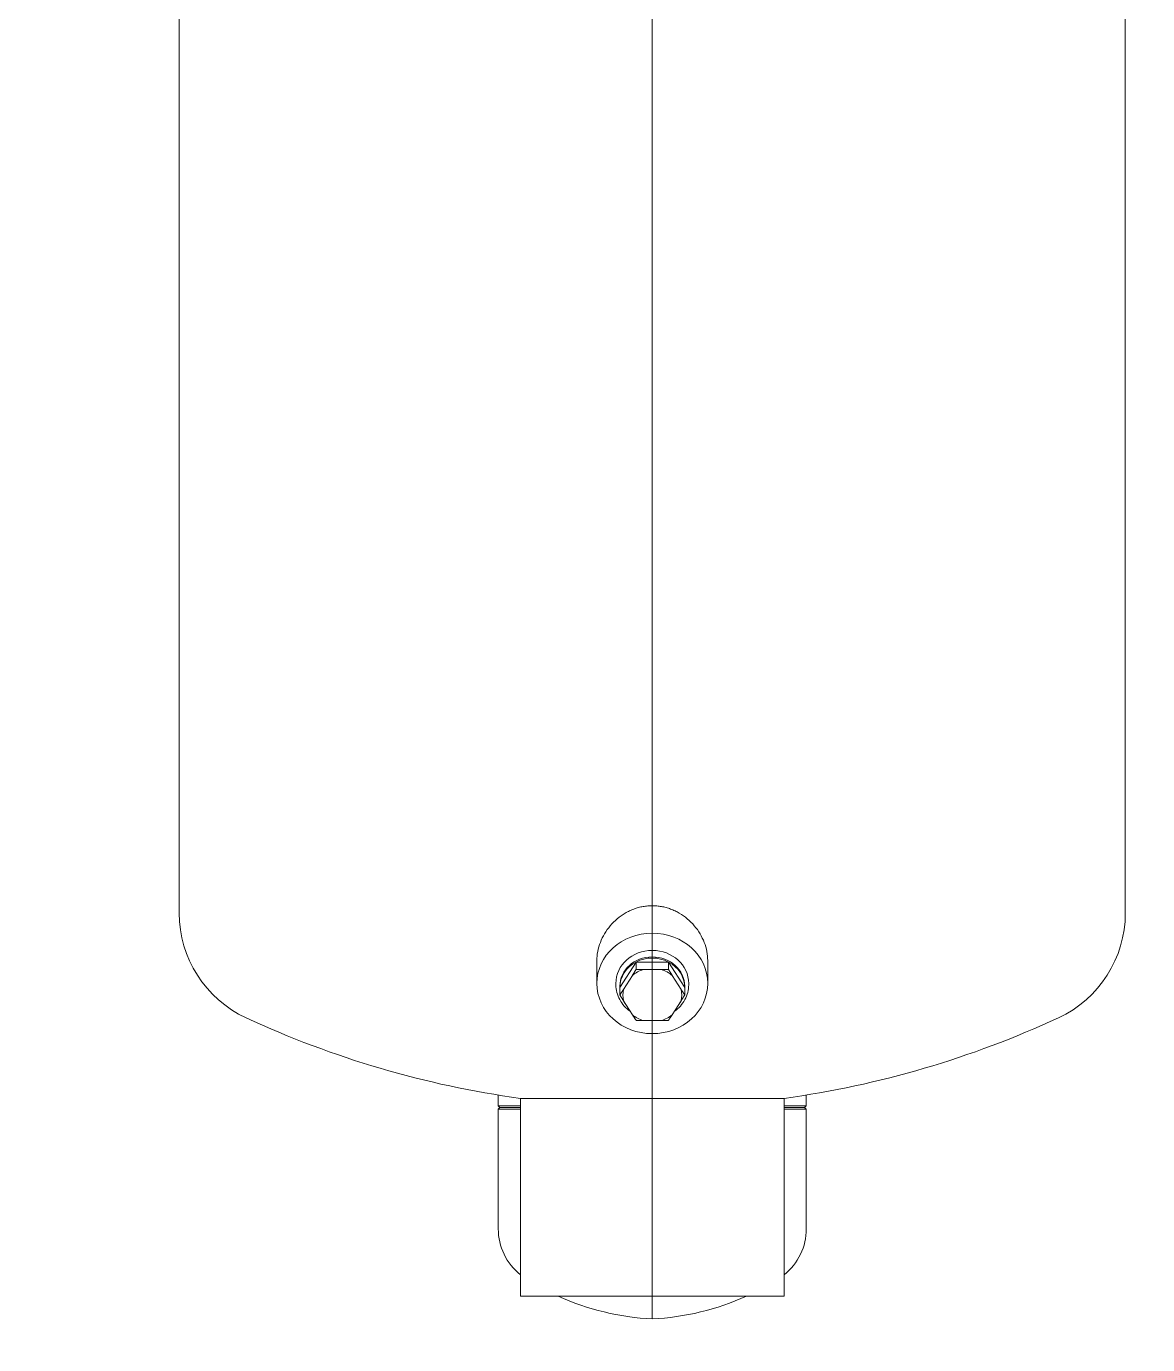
# Model space of a CAD drawing. Extents: x -965262 to 1142518, y -357520 to 71675.
# Drawn here: x -853221.9 to -852898.3, y -94507.7 to -94127.4 of the extents above; entities that cross this region are included whole.
import ezdxf

# ---------------------------------------------------------------- set-up
doc = ezdxf.new("R2010")
doc.units = 0
doc.header["$LTSCALE"] = 10
doc.layers.get('0').update_dxf_attribs({"linetype": 'CONTINUOUS', "lineweight": 30})
doc.layers.add('Оборудование', color=7, linetype='CONTINUOUS', lineweight=30)

msp = doc.modelspace()

# ---------------------------------------------------------------- hatches: boundary and pattern name
at = {"lineweight": 30, "true_color": 0x1b8828}
h = msp.add_hatch(color=106, dxfattribs=at)
h.dxf.hatch_style = 1
h.paths.add_polyline_path([(-851459.79, -90277.67), (-853359.79, -90277.67), (-853359.79, -94944.84), (-851459.79, -94944.84)])
h.paths.add_polyline_path([(-851559.79, -94844.84), (-853259.79, -94844.84), (-853259.79, -90344.85), (-851559.79, -90344.85)], flags=16)

# ---------------------------------------------------------------- linework, layer by layer
at = {"layer": 'Оборудование', "color": 7, "linetype": 'Continuous', "lineweight": 0}
msp.add_line((-853041.29, -91717.33, -2902.58), (-853041.29, -94500.13, -2902.58), dxfattribs=at)
at = {"layer": 'Оборудование', "color": 7, "lineweight": 0}
for p, q in [((-853177.79, -94070.72, -2902.58), (-853177.79, -94383.22, -2902.58)), ((-852904.79, -94070.72, -2902.58), (-852904.79, -94383.22, -2902.58)), ((-853050.28, -94383.99, -2902.58), (-853049.68, -94383.59, -2902.58)), ((-853049.68, -94383.59, -2902.58), (-853049.07, -94383.22, -2902.58)), ((-853049.07, -94383.22, -2902.58), (-853048.78, -94383.04, -2902.58)), ((-853048.78, -94383.04, -2902.58), (-853048.47, -94382.88, -2902.58)), ((-853048.47, -94382.88, -2902.58), (-853048.17, -94382.72, -2902.58)), ((-853048.17, -94382.72, -2902.58), (-853047.86, -94382.57, -2902.58)), ((-853047.86, -94382.57, -2902.58), (-853047.54, -94382.43, -2902.58)), ((-853047.54, -94382.43, -2902.58), (-853047.23, -94382.29, -2902.58)), ((-853047.23, -94382.29, -2902.58), (-853046.91, -94382.16, -2902.58)), ((-853046.91, -94382.16, -2902.58), (-853046.58, -94382.04, -2902.58)), ((-853046.58, -94382.04, -2902.58), (-853046.26, -94381.92, -2902.58)), ((-853046.26, -94381.92, -2902.58), (-853045.93, -94381.81, -2902.58)), ((-853045.93, -94381.81, -2902.58), (-853045.61, -94381.71, -2902.58)), ((-853045.61, -94381.71, -2902.58), (-853045.27, -94381.62, -2902.58)), ((-853045.27, -94381.62, -2902.58), (-853044.94, -94381.53, -2902.58)), ((-853044.94, -94381.53, -2902.58), (-853044.61, -94381.46, -2902.58)), ((-853044.61, -94381.46, -2902.58), (-853044.28, -94381.39, -2902.58)), ((-853044.28, -94381.39, -2902.58), (-853043.94, -94381.32, -2902.58)), ((-853043.94, -94381.32, -2902.58), (-853043.61, -94381.27, -2902.58)), ((-853043.61, -94381.27, -2902.58), (-853043.27, -94381.22, -2902.58)), ((-853043.27, -94381.22, -2902.58), (-853042.94, -94381.18, -2902.58)), ((-853042.94, -94381.18, -2902.58), (-853042.61, -94381.15, -2902.58)), ((-853042.61, -94381.15, -2902.58), (-853042.28, -94381.12, -2902.58)), ((-853042.28, -94381.12, -2902.58), (-853041.95, -94381.1, -2902.58)), ((-853041.95, -94381.1, -2902.58), (-853041.62, -94381.09, -2902.58)), ((-853041.62, -94381.09, -2902.58), (-853041.29, -94381.09, -2902.58)), ((-853041.29, -94381.09, -2902.58), (-853040.96, -94381.09, -2902.58)), ((-853040.96, -94381.09, -2902.58), (-853040.64, -94381.1, -2902.58)), ((-853040.64, -94381.1, -2902.58), (-853040.3, -94381.12, -2902.58)), ((-853040.3, -94381.12, -2902.58), (-853039.97, -94381.15, -2902.58)), ((-853039.97, -94381.15, -2902.58), (-853039.64, -94381.18, -2902.58)), ((-853039.64, -94381.18, -2902.58), (-853039.31, -94381.22, -2902.58)), ((-853039.31, -94381.22, -2902.58), (-853038.97, -94381.27, -2902.58)), ((-853038.97, -94381.27, -2902.58), (-853038.64, -94381.32, -2902.58)), ((-853038.64, -94381.32, -2902.58), (-853038.3, -94381.39, -2902.58)), ((-853038.3, -94381.39, -2902.58), (-853037.97, -94381.46, -2902.58)), ((-853037.97, -94381.46, -2902.58), (-853037.64, -94381.53, -2902.58)), ((-853037.64, -94381.53, -2902.58), (-853037.31, -94381.62, -2902.58)), ((-853037.31, -94381.62, -2902.58), (-853036.98, -94381.71, -2902.58)), ((-853036.98, -94381.71, -2902.58), (-853036.65, -94381.81, -2902.58)), ((-853036.65, -94381.81, -2902.58), (-853036.32, -94381.92, -2902.58)), ((-853036.32, -94381.92, -2902.58), (-853036, -94382.04, -2902.58)), ((-853036, -94382.04, -2902.58), (-853035.67, -94382.16, -2902.58)), ((-853035.67, -94382.16, -2902.58), (-853035.35, -94382.29, -2902.58)), ((-853035.35, -94382.29, -2902.58), (-853035.04, -94382.43, -2902.58)), ((-853035.04, -94382.43, -2902.58), (-853034.72, -94382.57, -2902.58)), ((-853034.72, -94382.57, -2902.58), (-853034.41, -94382.72, -2902.58)), ((-853034.41, -94382.72, -2902.58), (-853034.11, -94382.88, -2902.58)), ((-853034.11, -94382.88, -2902.58), (-853033.81, -94383.04, -2902.58)), ((-853033.81, -94383.04, -2902.58), (-853033.51, -94383.22, -2902.58)), ((-853033.51, -94383.22, -2902.58), (-853032.9, -94383.59, -2902.58)), ((-853032.9, -94383.59, -2902.58), (-853032.31, -94383.99, -2902.58)), ((-853054.29, -94388, -2902.58), (-853053.86, -94387.43, -2902.58)), ((-853053.86, -94387.43, -2902.58), (-853053.42, -94386.88, -2902.58)), ((-853053.42, -94386.88, -2902.58), (-853052.95, -94386.35, -2902.58)), ((-853052.95, -94386.35, -2902.58), (-853052.45, -94385.83, -2902.58)), ((-853052.45, -94385.83, -2902.58), (-853051.94, -94385.34, -2902.58)), ((-853051.94, -94385.34, -2902.58), (-853051.4, -94384.87, -2902.58)), ((-853051.4, -94384.87, -2902.58), (-853050.85, -94384.42, -2902.58)), ((-853050.85, -94384.42, -2902.58), (-853050.28, -94383.99, -2902.58)), ((-853032.31, -94383.99, -2902.58), (-853031.73, -94384.42, -2902.58)), ((-853031.73, -94384.42, -2902.58), (-853031.18, -94384.87, -2902.58)), ((-853031.18, -94384.87, -2902.58), (-853030.64, -94385.34, -2902.58)), ((-853030.64, -94385.34, -2902.58), (-853030.13, -94385.84, -2902.58)), ((-853030.13, -94385.84, -2902.58), (-853029.63, -94386.35, -2902.58)), ((-853029.63, -94386.35, -2902.58), (-853029.16, -94386.88, -2902.58)), ((-853029.16, -94386.88, -2902.58), (-853028.72, -94387.43, -2902.58)), ((-853028.72, -94387.43, -2902.58), (-853028.29, -94388, -2902.58)), ((-853056.28, -94391.67, -2902.58), (-853056.02, -94391.03, -2902.58)), ((-853056.02, -94391.03, -2902.58), (-853055.72, -94390.4, -2902.58)), ((-853055.72, -94390.4, -2902.58), (-853055.41, -94389.78, -2902.58)), ((-853055.41, -94389.78, -2902.58), (-853055.06, -94389.17, -2902.58)), ((-853055.06, -94389.17, -2902.58), (-853054.69, -94388.58, -2902.58)), ((-853054.69, -94388.58, -2902.58), (-853054.29, -94388, -2902.58)), ((-853028.29, -94388, -2902.58), (-853027.89, -94388.58, -2902.58)), ((-853027.89, -94388.58, -2902.58), (-853027.52, -94389.18, -2902.58)), ((-853027.52, -94389.18, -2902.58), (-853027.17, -94389.79, -2902.58)), ((-853027.17, -94389.79, -2902.58), (-853026.85, -94390.41, -2902.58)), ((-853026.85, -94390.41, -2902.58), (-853026.56, -94391.04, -2902.58)), ((-853026.56, -94391.04, -2902.58), (-853026.3, -94391.67, -2902.58)), ((-853057.23, -94395.6, -2902.58), (-853057.15, -94394.94, -2902.58)), ((-853057.15, -94394.94, -2902.58), (-853057.03, -94394.28, -2902.58)), ((-853057.03, -94394.28, -2902.58), (-853056.89, -94393.63, -2902.58)), ((-853056.89, -94393.63, -2902.58), (-853056.72, -94392.97, -2902.58)), ((-853056.72, -94392.97, -2902.58), (-853056.51, -94392.32, -2902.58)), ((-853056.51, -94392.32, -2902.58), (-853056.28, -94391.67, -2902.58)), ((-853026.3, -94391.67, -2902.58), (-853026.07, -94392.32, -2902.58)), ((-853026.07, -94392.32, -2902.58), (-853025.86, -94392.97, -2902.58)), ((-853025.86, -94392.97, -2902.58), (-853025.69, -94393.63, -2902.58)), ((-853025.69, -94393.63, -2902.58), (-853025.55, -94394.28, -2902.58)), ((-853025.55, -94394.28, -2902.58), (-853025.44, -94394.95, -2902.58)), ((-853025.44, -94394.95, -2902.58), (-853025.36, -94395.61, -2902.58)), ((-853057.29, -94396.92, -2902.58), (-853057.27, -94396.26, -2902.58)), ((-853057.29, -94403.5, -2902.58), (-853057.29, -94396.92, -2902.58)), ((-853057.27, -94396.26, -2902.58), (-853057.23, -94395.6, -2902.58)), ((-853045.97, -94397.34, -2902.58), (-853050.65, -94404.68, -2902.58)), ((-853036.61, -94397.34, -2902.58), (-853045.97, -94397.34, -2902.58)), ((-853045.97, -94399.47, -2902.58), (-853045.97, -94397.34, -2902.58)), ((-853031.93, -94404.68, -2902.58), (-853036.61, -94397.34, -2902.58)), ((-853036.61, -94399.47, -2902.58), (-853036.61, -94397.34, -2902.58)), ((-853025.36, -94395.61, -2902.58), (-853025.31, -94396.26, -2902.58)), ((-853025.31, -94396.26, -2902.58), (-853025.29, -94396.92, -2902.58)), ((-853025.29, -94403.5, -2902.58), (-853025.29, -94396.92, -2902.58)), ((-853047.03, -94401.2, -2902.58), (-853049.59, -94405.22, -2902.58)), ((-853046.99, -94401.13, -2902.58), (-853047.03, -94401.2, -2902.58)), ((-853046.95, -94401.06, -2902.58), (-853046.99, -94401.13, -2902.58)), ((-853046.9, -94401, -2902.58), (-853046.95, -94401.06, -2902.58)), ((-853046.86, -94400.93, -2902.58), (-853046.9, -94401, -2902.58)), ((-853046.82, -94400.86, -2902.58), (-853046.86, -94400.93, -2902.58)), ((-853046.78, -94400.79, -2902.58), (-853046.82, -94400.86, -2902.58)), ((-853046.73, -94400.72, -2902.58), (-853046.78, -94400.79, -2902.58)), ((-853046.69, -94400.65, -2902.58), (-853046.73, -94400.72, -2902.58)), ((-853046.65, -94400.58, -2902.58), (-853046.69, -94400.65, -2902.58)), ((-853046.6, -94400.5, -2902.58), (-853046.65, -94400.58, -2902.58)), ((-853046.56, -94400.43, -2902.58), (-853046.6, -94400.5, -2902.58)), ((-853046.51, -94400.36, -2902.58), (-853046.56, -94400.43, -2902.58)), ((-853046.47, -94400.29, -2902.58), (-853046.51, -94400.36, -2902.58)), ((-853046.43, -94400.22, -2902.58), (-853046.47, -94400.29, -2902.58)), ((-853046.38, -94400.14, -2902.58), (-853046.43, -94400.22, -2902.58)), ((-853046.34, -94400.07, -2902.58), (-853046.38, -94400.14, -2902.58)), ((-853046.29, -94400, -2902.58), (-853046.34, -94400.07, -2902.58)), ((-853046.25, -94399.92, -2902.58), (-853046.29, -94400, -2902.58)), ((-853046.2, -94399.85, -2902.58), (-853046.25, -94399.92, -2902.58)), ((-853046.16, -94399.77, -2902.58), (-853046.2, -94399.85, -2902.58)), ((-853046.11, -94399.7, -2902.58), (-853046.16, -94399.77, -2902.58)), ((-853046.06, -94399.62, -2902.58), (-853046.11, -94399.7, -2902.58)), ((-853046.02, -94399.55, -2902.58), (-853046.06, -94399.62, -2902.58)), ((-853045.97, -94399.47, -2902.58), (-853046.02, -94399.55, -2902.58)), ((-853045.88, -94399.48, -2902.58), (-853045.97, -94399.47, -2902.58)), ((-853045.78, -94399.48, -2902.58), (-853045.88, -94399.48, -2902.58)), ((-853045.69, -94399.48, -2902.58), (-853045.78, -94399.48, -2902.58)), ((-853045.6, -94399.48, -2902.58), (-853045.69, -94399.48, -2902.58)), ((-853045.51, -94399.49, -2902.58), (-853045.6, -94399.48, -2902.58)), ((-853045.42, -94399.49, -2902.58), (-853045.51, -94399.49, -2902.58)), ((-853045.33, -94399.49, -2902.58), (-853045.42, -94399.49, -2902.58)), ((-853045.24, -94399.5, -2902.58), (-853045.33, -94399.49, -2902.58)), ((-853045.15, -94399.5, -2902.58), (-853045.24, -94399.5, -2902.58)), ((-853045.06, -94399.5, -2902.58), (-853045.15, -94399.5, -2902.58)), ((-853044.97, -94399.51, -2902.58), (-853045.06, -94399.5, -2902.58)), ((-853044.88, -94399.51, -2902.58), (-853044.97, -94399.51, -2902.58)), ((-853044.8, -94399.51, -2902.58), (-853044.88, -94399.51, -2902.58)), ((-853044.71, -94399.51, -2902.58), (-853044.8, -94399.51, -2902.58)), ((-853044.62, -94399.52, -2902.58), (-853044.71, -94399.51, -2902.58)), ((-853044.53, -94399.52, -2902.58), (-853044.62, -94399.52, -2902.58)), ((-853044.45, -94399.52, -2902.58), (-853044.53, -94399.52, -2902.58)), ((-853044.36, -94399.52, -2902.58), (-853044.45, -94399.52, -2902.58)), ((-853044.28, -94399.53, -2902.58), (-853044.36, -94399.52, -2902.58)), ((-853044.19, -94399.53, -2902.58), (-853044.28, -94399.53, -2902.58)), ((-853044.1, -94399.53, -2902.58), (-853044.19, -94399.53, -2902.58)), ((-853044.02, -94399.53, -2902.58), (-853044.1, -94399.53, -2902.58)), ((-853043.93, -94399.53, -2902.58), (-853044.02, -94399.53, -2902.58)), ((-853043.85, -94399.54, -2902.58), (-853043.93, -94399.53, -2902.58)), ((-853038.73, -94399.54, -2902.58), (-853043.85, -94399.54, -2902.58)), ((-853038.65, -94399.53, -2902.58), (-853038.73, -94399.54, -2902.58)), ((-853038.56, -94399.53, -2902.58), (-853038.65, -94399.53, -2902.58)), ((-853038.48, -94399.53, -2902.58), (-853038.56, -94399.53, -2902.58)), ((-853038.39, -94399.53, -2902.58), (-853038.48, -94399.53, -2902.58)), ((-853038.31, -94399.53, -2902.58), (-853038.39, -94399.53, -2902.58)), ((-853038.22, -94399.52, -2902.58), (-853038.31, -94399.53, -2902.58)), ((-853038.13, -94399.52, -2902.58), (-853038.22, -94399.52, -2902.58)), ((-853038.05, -94399.52, -2902.58), (-853038.13, -94399.52, -2902.58)), ((-853037.96, -94399.52, -2902.58), (-853038.05, -94399.52, -2902.58)), ((-853037.87, -94399.51, -2902.58), (-853037.96, -94399.52, -2902.58)), ((-853037.79, -94399.51, -2902.58), (-853037.87, -94399.51, -2902.58)), ((-853037.7, -94399.51, -2902.58), (-853037.79, -94399.51, -2902.58)), ((-853037.61, -94399.51, -2902.58), (-853037.7, -94399.51, -2902.58)), ((-853037.52, -94399.5, -2902.58), (-853037.61, -94399.51, -2902.58)), ((-853037.43, -94399.5, -2902.58), (-853037.52, -94399.5, -2902.58)), ((-853037.34, -94399.5, -2902.58), (-853037.43, -94399.5, -2902.58)), ((-853037.25, -94399.49, -2902.58), (-853037.34, -94399.5, -2902.58)), ((-853037.16, -94399.49, -2902.58), (-853037.25, -94399.49, -2902.58)), ((-853037.07, -94399.49, -2902.58), (-853037.16, -94399.49, -2902.58)), ((-853036.98, -94399.48, -2902.58), (-853037.07, -94399.49, -2902.58)), ((-853036.89, -94399.48, -2902.58), (-853036.98, -94399.48, -2902.58)), ((-853036.8, -94399.48, -2902.58), (-853036.89, -94399.48, -2902.58)), ((-853036.7, -94399.48, -2902.58), (-853036.8, -94399.48, -2902.58)), ((-853036.61, -94399.47, -2902.58), (-853036.7, -94399.48, -2902.58)), ((-853036.56, -94399.55, -2902.58), (-853036.61, -94399.47, -2902.58)), ((-853036.52, -94399.62, -2902.58), (-853036.56, -94399.55, -2902.58)), ((-853036.47, -94399.7, -2902.58), (-853036.52, -94399.62, -2902.58)), ((-853036.43, -94399.77, -2902.58), (-853036.47, -94399.7, -2902.58)), ((-853036.38, -94399.85, -2902.58), (-853036.43, -94399.77, -2902.58)), ((-853036.34, -94399.92, -2902.58), (-853036.38, -94399.85, -2902.58)), ((-853036.29, -94400, -2902.58), (-853036.34, -94399.92, -2902.58)), ((-853036.25, -94400.07, -2902.58), (-853036.29, -94400, -2902.58)), ((-853036.2, -94400.14, -2902.58), (-853036.25, -94400.07, -2902.58)), ((-853036.16, -94400.22, -2902.58), (-853036.2, -94400.14, -2902.58)), ((-853036.11, -94400.29, -2902.58), (-853036.16, -94400.22, -2902.58)), ((-853036.07, -94400.36, -2902.58), (-853036.11, -94400.29, -2902.58)), ((-853036.02, -94400.43, -2902.58), (-853036.07, -94400.36, -2902.58)), ((-853035.98, -94400.5, -2902.58), (-853036.02, -94400.43, -2902.58)), ((-853035.94, -94400.58, -2902.58), (-853035.98, -94400.5, -2902.58)), ((-853035.89, -94400.65, -2902.58), (-853035.94, -94400.58, -2902.58)), ((-853035.85, -94400.72, -2902.58), (-853035.89, -94400.65, -2902.58)), ((-853035.81, -94400.79, -2902.58), (-853035.85, -94400.72, -2902.58)), ((-853035.76, -94400.86, -2902.58), (-853035.81, -94400.79, -2902.58)), ((-853035.72, -94400.93, -2902.58), (-853035.76, -94400.86, -2902.58)), ((-853035.68, -94401, -2902.58), (-853035.72, -94400.93, -2902.58)), ((-853035.63, -94401.06, -2902.58), (-853035.68, -94401, -2902.58)), ((-853035.59, -94401.13, -2902.58), (-853035.63, -94401.06, -2902.58)), ((-853035.55, -94401.2, -2902.58), (-853035.59, -94401.13, -2902.58)), ((-853032.99, -94405.22, -2902.58), (-853035.55, -94401.2, -2902.58)), ((-853051.79, -94403.92, -2902.58), (-853051.79, -94403.5, -2902.58)), ((-853051.77, -94404.48, -2902.58), (-853051.79, -94403.92, -2902.58)), ((-853051.72, -94405.03, -2902.58), (-853051.77, -94404.48, -2902.58)), ((-853051.63, -94405.58, -2902.58), (-853051.72, -94405.03, -2902.58)), ((-853051.51, -94406.12, -2902.58), (-853051.63, -94405.58, -2902.58)), ((-853051.36, -94406.65, -2902.58), (-853051.51, -94406.12, -2902.58)), ((-853051.17, -94407.18, -2902.58), (-853051.36, -94406.65, -2902.58)), ((-853050.65, -94404.68, -2902.58), (-853050.65, -94404.35, -2902.58)), ((-853050.65, -94404.68, -2902.58), (-853050.65, -94406.82, -2902.58)), ((-853050.56, -94406.68, -2902.58), (-853050.6, -94406.75, -2902.58)), ((-853050.51, -94406.61, -2902.58), (-853050.56, -94406.68, -2902.58)), ((-853050.47, -94406.54, -2902.58), (-853050.51, -94406.61, -2902.58)), ((-853050.42, -94406.47, -2902.58), (-853050.47, -94406.54, -2902.58)), ((-853050.38, -94406.41, -2902.58), (-853050.42, -94406.47, -2902.58)), ((-853050.33, -94406.34, -2902.58), (-853050.38, -94406.41, -2902.58)), ((-853050.29, -94406.27, -2902.58), (-853050.33, -94406.34, -2902.58)), ((-853050.24, -94406.2, -2902.58), (-853050.29, -94406.27, -2902.58)), ((-853050.2, -94406.14, -2902.58), (-853050.24, -94406.2, -2902.58)), ((-853050.15, -94406.07, -2902.58), (-853050.2, -94406.14, -2902.58)), ((-853050.11, -94406, -2902.58), (-853050.15, -94406.07, -2902.58)), ((-853050.06, -94405.94, -2902.58), (-853050.11, -94406, -2902.58)), ((-853050.02, -94405.87, -2902.58), (-853050.06, -94405.94, -2902.58)), ((-853049.98, -94405.8, -2902.58), (-853050.02, -94405.87, -2902.58)), ((-853049.93, -94405.74, -2902.58), (-853049.98, -94405.8, -2902.58)), ((-853049.89, -94405.67, -2902.58), (-853049.93, -94405.74, -2902.58)), ((-853049.85, -94405.61, -2902.58), (-853049.89, -94405.67, -2902.58)), ((-853049.8, -94405.54, -2902.58), (-853049.85, -94405.61, -2902.58)), ((-853049.76, -94405.48, -2902.58), (-853049.8, -94405.54, -2902.58)), ((-853049.72, -94405.41, -2902.58), (-853049.76, -94405.48, -2902.58)), ((-853049.67, -94405.35, -2902.58), (-853049.72, -94405.41, -2902.58)), ((-853049.63, -94405.28, -2902.58), (-853049.67, -94405.35, -2902.58)), ((-853049.59, -94405.22, -2902.58), (-853049.63, -94405.28, -2902.58)), ((-853032.95, -94405.28, -2902.58), (-853032.99, -94405.22, -2902.58)), ((-853032.91, -94405.35, -2902.58), (-853032.95, -94405.28, -2902.58)), ((-853032.86, -94405.41, -2902.58), (-853032.91, -94405.35, -2902.58)), ((-853032.82, -94405.48, -2902.58), (-853032.86, -94405.41, -2902.58)), ((-853032.78, -94405.54, -2902.58), (-853032.82, -94405.48, -2902.58)), ((-853032.74, -94405.61, -2902.58), (-853032.78, -94405.54, -2902.58)), ((-853032.69, -94405.67, -2902.58), (-853032.74, -94405.61, -2902.58)), ((-853032.65, -94405.74, -2902.58), (-853032.69, -94405.67, -2902.58)), ((-853032.61, -94405.8, -2902.58), (-853032.65, -94405.74, -2902.58)), ((-853032.56, -94405.87, -2902.58), (-853032.61, -94405.8, -2902.58)), ((-853032.52, -94405.94, -2902.58), (-853032.56, -94405.87, -2902.58)), ((-853032.47, -94406, -2902.58), (-853032.52, -94405.94, -2902.58)), ((-853032.43, -94406.07, -2902.58), (-853032.47, -94406, -2902.58)), ((-853032.39, -94406.14, -2902.58), (-853032.43, -94406.07, -2902.58)), ((-853032.34, -94406.2, -2902.58), (-853032.39, -94406.14, -2902.58)), ((-853032.3, -94406.27, -2902.58), (-853032.34, -94406.2, -2902.58)), ((-853032.25, -94406.34, -2902.58), (-853032.3, -94406.27, -2902.58)), ((-853032.21, -94406.41, -2902.58), (-853032.25, -94406.34, -2902.58)), ((-853032.16, -94406.47, -2902.58), (-853032.21, -94406.41, -2902.58)), ((-853032.12, -94406.54, -2902.58), (-853032.16, -94406.47, -2902.58)), ((-853032.07, -94406.61, -2902.58), (-853032.12, -94406.54, -2902.58)), ((-853032.02, -94406.68, -2902.58), (-853032.07, -94406.61, -2902.58)), ((-853031.98, -94406.75, -2902.58), (-853032.02, -94406.68, -2902.58)), ((-853031.93, -94404.68, -2902.58), (-853031.93, -94404.35, -2902.58)), ((-853031.93, -94406.82, -2902.58), (-853031.93, -94404.68, -2902.58)), ((-853031.22, -94406.65, -2902.58), (-853031.41, -94407.18, -2902.58)), ((-853031.07, -94406.12, -2902.58), (-853031.22, -94406.65, -2902.58)), ((-853030.95, -94405.58, -2902.58), (-853031.07, -94406.12, -2902.58)), ((-853030.86, -94405.03, -2902.58), (-853030.95, -94405.58, -2902.58)), ((-853030.81, -94404.48, -2902.58), (-853030.86, -94405.03, -2902.58)), ((-853030.79, -94403.92, -2902.58), (-853030.81, -94404.48, -2902.58)), ((-853030.79, -94403.92, -2902.58), (-853030.79, -94403.5, -2902.58)), ((-853050.95, -94407.69, -2902.58), (-853051.17, -94407.18, -2902.58)), ((-853050.7, -94408.19, -2902.58), (-853050.95, -94407.69, -2902.58)), ((-853050.41, -94408.68, -2902.58), (-853050.7, -94408.19, -2902.58)), ((-853050.6, -94406.75, -2902.58), (-853050.65, -94406.82, -2902.58)), ((-853050.65, -94406.82, -2902.58), (-853050.6, -94406.89, -2902.58)), ((-853050.6, -94406.89, -2902.58), (-853050.56, -94406.97, -2902.58)), ((-853050.56, -94406.97, -2902.58), (-853050.51, -94407.05, -2902.58)), ((-853050.51, -94407.05, -2902.58), (-853050.47, -94407.12, -2902.58)), ((-853050.47, -94407.12, -2902.58), (-853050.42, -94407.2, -2902.58)), ((-853050.42, -94407.2, -2902.58), (-853050.38, -94407.27, -2902.58)), ((-853050.1, -94409.15, -2902.58), (-853050.41, -94408.68, -2902.58)), ((-853050.38, -94407.27, -2902.58), (-853050.33, -94407.34, -2902.58)), ((-853050.33, -94407.34, -2902.58), (-853050.29, -94407.42, -2902.58)), ((-853050.29, -94407.42, -2902.58), (-853050.24, -94407.49, -2902.58)), ((-853050.24, -94407.49, -2902.58), (-853050.2, -94407.56, -2902.58)), ((-853050.2, -94407.56, -2902.58), (-853050.15, -94407.64, -2902.58)), ((-853050.15, -94407.64, -2902.58), (-853050.11, -94407.71, -2902.58)), ((-853050.11, -94407.71, -2902.58), (-853050.06, -94407.78, -2902.58)), ((-853049.76, -94409.6, -2902.58), (-853050.1, -94409.15, -2902.58)), ((-853050.06, -94407.78, -2902.58), (-853050.02, -94407.85, -2902.58)), ((-853050.02, -94407.85, -2902.58), (-853049.98, -94407.92, -2902.58)), ((-853049.98, -94407.92, -2902.58), (-853049.93, -94407.99, -2902.58)), ((-853049.93, -94407.99, -2902.58), (-853049.89, -94408.06, -2902.58)), ((-853049.89, -94408.06, -2902.58), (-853049.85, -94408.13, -2902.58)), ((-853049.85, -94408.13, -2902.58), (-853049.8, -94408.2, -2902.58)), ((-853049.8, -94408.2, -2902.58), (-853049.76, -94408.27, -2902.58)), ((-853049.76, -94408.27, -2902.58), (-853049.72, -94408.34, -2902.58)), ((-853049.39, -94410.04, -2902.58), (-853049.76, -94409.6, -2902.58)), ((-853049.72, -94408.34, -2902.58), (-853049.67, -94408.41, -2902.58)), ((-853049.67, -94408.41, -2902.58), (-853049.63, -94408.48, -2902.58)), ((-853049.63, -94408.48, -2902.58), (-853049.59, -94408.55, -2902.58)), ((-853049.59, -94408.55, -2902.58), (-853047.03, -94412.56, -2902.58)), ((-853049, -94410.45, -2902.58), (-853049.39, -94410.04, -2902.58)), ((-853048.58, -94410.84, -2902.58), (-853049, -94410.45, -2902.58)), ((-853035.55, -94412.56, -2902.58), (-853032.99, -94408.55, -2902.58)), ((-853033.58, -94410.45, -2902.58), (-853034, -94410.84, -2902.58)), ((-853033.19, -94410.04, -2902.58), (-853033.58, -94410.45, -2902.58)), ((-853032.82, -94409.6, -2902.58), (-853033.19, -94410.04, -2902.58)), ((-853032.99, -94408.55, -2902.58), (-853032.95, -94408.48, -2902.58)), ((-853032.95, -94408.48, -2902.58), (-853032.91, -94408.41, -2902.58)), ((-853032.91, -94408.41, -2902.58), (-853032.86, -94408.34, -2902.58)), ((-853032.86, -94408.34, -2902.58), (-853032.82, -94408.27, -2902.58)), ((-853032.82, -94408.27, -2902.58), (-853032.78, -94408.2, -2902.58)), ((-853032.48, -94409.15, -2902.58), (-853032.82, -94409.6, -2902.58)), ((-853032.78, -94408.2, -2902.58), (-853032.74, -94408.13, -2902.58)), ((-853032.74, -94408.13, -2902.58), (-853032.69, -94408.06, -2902.58)), ((-853032.69, -94408.06, -2902.58), (-853032.65, -94407.99, -2902.58)), ((-853032.65, -94407.99, -2902.58), (-853032.61, -94407.92, -2902.58)), ((-853032.61, -94407.92, -2902.58), (-853032.56, -94407.85, -2902.58)), ((-853032.56, -94407.85, -2902.58), (-853032.52, -94407.78, -2902.58)), ((-853032.52, -94407.78, -2902.58), (-853032.47, -94407.71, -2902.58)), ((-853032.17, -94408.68, -2902.58), (-853032.48, -94409.15, -2902.58)), ((-853032.47, -94407.71, -2902.58), (-853032.43, -94407.64, -2902.58)), ((-853032.43, -94407.64, -2902.58), (-853032.39, -94407.56, -2902.58)), ((-853032.39, -94407.56, -2902.58), (-853032.34, -94407.49, -2902.58)), ((-853032.34, -94407.49, -2902.58), (-853032.3, -94407.42, -2902.58)), ((-853032.3, -94407.42, -2902.58), (-853032.25, -94407.34, -2902.58)), ((-853032.25, -94407.34, -2902.58), (-853032.21, -94407.27, -2902.58)), ((-853032.21, -94407.27, -2902.58), (-853032.16, -94407.2, -2902.58)), ((-853031.88, -94408.19, -2902.58), (-853032.17, -94408.68, -2902.58)), ((-853032.16, -94407.2, -2902.58), (-853032.12, -94407.12, -2902.58)), ((-853032.12, -94407.12, -2902.58), (-853032.07, -94407.05, -2902.58)), ((-853032.07, -94407.05, -2902.58), (-853032.02, -94406.97, -2902.58)), ((-853032.02, -94406.97, -2902.58), (-853031.98, -94406.89, -2902.58)), ((-853031.93, -94406.82, -2902.58), (-853031.98, -94406.75, -2902.58)), ((-853031.98, -94406.89, -2902.58), (-853031.93, -94406.82, -2902.58)), ((-853031.63, -94407.69, -2902.58), (-853031.88, -94408.19, -2902.58)), ((-853031.41, -94407.18, -2902.58), (-853031.63, -94407.69, -2902.58)), ((-853048.14, -94411.21, -2902.58), (-853048.58, -94410.84, -2902.58)), ((-853047.67, -94411.56, -2902.58), (-853048.14, -94411.21, -2902.58)), ((-853047.03, -94412.56, -2902.58), (-853046.99, -94412.63, -2902.58)), ((-853046.99, -94412.63, -2902.58), (-853046.95, -94412.69, -2902.58)), ((-853046.95, -94412.69, -2902.58), (-853046.9, -94412.76, -2902.58)), ((-853046.9, -94412.76, -2902.58), (-853046.86, -94412.82, -2902.58)), ((-853046.86, -94412.82, -2902.58), (-853046.82, -94412.89, -2902.58)), ((-853046.82, -94412.89, -2902.58), (-853046.78, -94412.95, -2902.58)), ((-853046.78, -94412.95, -2902.58), (-853046.73, -94413.02, -2902.58)), ((-853046.73, -94413.02, -2902.58), (-853046.69, -94413.08, -2902.58)), ((-853046.69, -94413.08, -2902.58), (-853046.65, -94413.15, -2902.58)), ((-853046.65, -94413.15, -2902.58), (-853046.6, -94413.22, -2902.58)), ((-853046.6, -94413.22, -2902.58), (-853046.56, -94413.28, -2902.58)), ((-853046.56, -94413.28, -2902.58), (-853046.51, -94413.35, -2902.58)), ((-853046.51, -94413.35, -2902.58), (-853046.47, -94413.42, -2902.58)), ((-853046.47, -94413.42, -2902.58), (-853046.43, -94413.48, -2902.58)), ((-853046.43, -94413.48, -2902.58), (-853046.38, -94413.55, -2902.58)), ((-853046.38, -94413.55, -2902.58), (-853046.34, -94413.62, -2902.58)), ((-853046.34, -94413.62, -2902.58), (-853046.29, -94413.68, -2902.58)), ((-853046.29, -94413.68, -2902.58), (-853046.25, -94413.75, -2902.58)), ((-853046.25, -94413.75, -2902.58), (-853046.2, -94413.82, -2902.58)), ((-853046.2, -94413.82, -2902.58), (-853046.16, -94413.89, -2902.58)), ((-853046.16, -94413.89, -2902.58), (-853046.11, -94413.96, -2902.58)), ((-853046.11, -94413.96, -2902.58), (-853046.06, -94414.03, -2902.58)), ((-853046.06, -94414.03, -2902.58), (-853046.02, -94414.09, -2902.58)), ((-853046.02, -94414.09, -2902.58), (-853045.97, -94414.16, -2902.58)), ((-853045.97, -94414.16, -2902.58), (-853045.88, -94414.17, -2902.58)), ((-853045.88, -94414.17, -2902.58), (-853045.78, -94414.17, -2902.58)), ((-853045.78, -94414.17, -2902.58), (-853045.69, -94414.17, -2902.58)), ((-853045.69, -94414.17, -2902.58), (-853045.6, -94414.18, -2902.58)), ((-853045.6, -94414.18, -2902.58), (-853045.51, -94414.18, -2902.58)), ((-853045.51, -94414.18, -2902.58), (-853045.42, -94414.18, -2902.58)), ((-853045.42, -94414.18, -2902.58), (-853045.33, -94414.19, -2902.58)), ((-853045.33, -94414.19, -2902.58), (-853045.24, -94414.19, -2902.58)), ((-853045.24, -94414.19, -2902.58), (-853045.15, -94414.19, -2902.58)), ((-853045.15, -94414.19, -2902.58), (-853045.06, -94414.2, -2902.58)), ((-853045.06, -94414.2, -2902.58), (-853044.97, -94414.2, -2902.58)), ((-853044.97, -94414.2, -2902.58), (-853044.88, -94414.2, -2902.58)), ((-853044.88, -94414.2, -2902.58), (-853044.8, -94414.2, -2902.58)), ((-853044.8, -94414.2, -2902.58), (-853044.71, -94414.21, -2902.58)), ((-853044.71, -94414.21, -2902.58), (-853044.62, -94414.21, -2902.58)), ((-853044.62, -94414.21, -2902.58), (-853044.53, -94414.21, -2902.58)), ((-853044.53, -94414.21, -2902.58), (-853044.45, -94414.21, -2902.58)), ((-853044.45, -94414.21, -2902.58), (-853044.36, -94414.22, -2902.58)), ((-853044.36, -94414.22, -2902.58), (-853044.28, -94414.22, -2902.58)), ((-853044.28, -94414.22, -2902.58), (-853044.19, -94414.22, -2902.58)), ((-853044.19, -94414.22, -2902.58), (-853044.1, -94414.22, -2902.58)), ((-853044.1, -94414.22, -2902.58), (-853044.02, -94414.22, -2902.58)), ((-853044.02, -94414.22, -2902.58), (-853043.93, -94414.23, -2902.58)), ((-853043.93, -94414.23, -2902.58), (-853043.85, -94414.23, -2902.58)), ((-853043.85, -94414.23, -2902.58), (-853038.73, -94414.23, -2902.58)), ((-853038.73, -94414.23, -2902.58), (-853038.65, -94414.23, -2902.58)), ((-853038.65, -94414.23, -2902.58), (-853038.56, -94414.22, -2902.58)), ((-853038.56, -94414.22, -2902.58), (-853038.48, -94414.22, -2902.58)), ((-853038.48, -94414.22, -2902.58), (-853038.39, -94414.22, -2902.58)), ((-853038.39, -94414.22, -2902.58), (-853038.31, -94414.22, -2902.58)), ((-853038.31, -94414.22, -2902.58), (-853038.22, -94414.22, -2902.58)), ((-853038.22, -94414.22, -2902.58), (-853038.13, -94414.21, -2902.58)), ((-853038.13, -94414.21, -2902.58), (-853038.05, -94414.21, -2902.58)), ((-853038.05, -94414.21, -2902.58), (-853037.96, -94414.21, -2902.58)), ((-853037.96, -94414.21, -2902.58), (-853037.87, -94414.21, -2902.58)), ((-853037.87, -94414.21, -2902.58), (-853037.79, -94414.2, -2902.58)), ((-853037.79, -94414.2, -2902.58), (-853037.7, -94414.2, -2902.58)), ((-853037.7, -94414.2, -2902.58), (-853037.61, -94414.2, -2902.58)), ((-853037.61, -94414.2, -2902.58), (-853037.52, -94414.2, -2902.58)), ((-853037.52, -94414.2, -2902.58), (-853037.43, -94414.19, -2902.58)), ((-853037.43, -94414.19, -2902.58), (-853037.34, -94414.19, -2902.58)), ((-853037.34, -94414.19, -2902.58), (-853037.25, -94414.19, -2902.58)), ((-853037.25, -94414.19, -2902.58), (-853037.16, -94414.18, -2902.58)), ((-853037.16, -94414.18, -2902.58), (-853037.07, -94414.18, -2902.58)), ((-853037.07, -94414.18, -2902.58), (-853036.98, -94414.18, -2902.58)), ((-853036.98, -94414.18, -2902.58), (-853036.89, -94414.17, -2902.58)), ((-853036.89, -94414.17, -2902.58), (-853036.8, -94414.17, -2902.58)), ((-853036.8, -94414.17, -2902.58), (-853036.7, -94414.17, -2902.58)), ((-853036.7, -94414.17, -2902.58), (-853036.61, -94414.16, -2902.58)), ((-853036.61, -94414.16, -2902.58), (-853036.56, -94414.09, -2902.58)), ((-853036.56, -94414.09, -2902.58), (-853036.52, -94414.03, -2902.58)), ((-853036.52, -94414.03, -2902.58), (-853036.47, -94413.96, -2902.58)), ((-853036.47, -94413.96, -2902.58), (-853036.43, -94413.89, -2902.58)), ((-853036.43, -94413.89, -2902.58), (-853036.38, -94413.82, -2902.58)), ((-853036.38, -94413.82, -2902.58), (-853036.34, -94413.75, -2902.58)), ((-853036.34, -94413.75, -2902.58), (-853036.29, -94413.68, -2902.58)), ((-853036.29, -94413.68, -2902.58), (-853036.25, -94413.62, -2902.58)), ((-853036.25, -94413.62, -2902.58), (-853036.2, -94413.55, -2902.58)), ((-853036.2, -94413.55, -2902.58), (-853036.16, -94413.48, -2902.58)), ((-853036.16, -94413.48, -2902.58), (-853036.11, -94413.42, -2902.58)), ((-853036.11, -94413.42, -2902.58), (-853036.07, -94413.35, -2902.58)), ((-853036.07, -94413.35, -2902.58), (-853036.02, -94413.28, -2902.58)), ((-853036.02, -94413.28, -2902.58), (-853035.98, -94413.22, -2902.58)), ((-853035.98, -94413.22, -2902.58), (-853035.94, -94413.15, -2902.58)), ((-853035.94, -94413.15, -2902.58), (-853035.89, -94413.08, -2902.58)), ((-853035.89, -94413.08, -2902.58), (-853035.85, -94413.02, -2902.58)), ((-853035.85, -94413.02, -2902.58), (-853035.81, -94412.95, -2902.58)), ((-853035.81, -94412.95, -2902.58), (-853035.76, -94412.89, -2902.58)), ((-853035.76, -94412.89, -2902.58), (-853035.72, -94412.82, -2902.58)), ((-853035.72, -94412.82, -2902.58), (-853035.68, -94412.76, -2902.58)), ((-853035.68, -94412.76, -2902.58), (-853035.63, -94412.69, -2902.58)), ((-853035.63, -94412.69, -2902.58), (-853035.59, -94412.63, -2902.58)), ((-853035.59, -94412.63, -2902.58), (-853035.55, -94412.56, -2902.58)), ((-853034.44, -94411.21, -2902.58), (-853034.91, -94411.56, -2902.58)), ((-853034, -94410.84, -2902.58), (-853034.44, -94411.21, -2902.58)), ((-853085.74, -94435.72, -2902.58), (-853085.74, -94438.81, -2902.58)), ((-853041.29, -94436.68, -2902.58), (-853079.34, -94436.68, -2902.58)), ((-853079.34, -94436.68, -2902.58), (-853079.34, -94493.72, -2902.58)), ((-853003.24, -94436.68, -2902.58), (-853041.29, -94436.68, -2902.58)), ((-853003.24, -94436.68, -2902.58), (-853003.24, -94493.72, -2902.58)), ((-852996.84, -94435.72, -2902.58), (-852996.84, -94438.81, -2902.58)), ((-853079.34, -94438.81, -2902.58), (-853085.74, -94438.81, -2902.58)), ((-853085.24, -94439.31, -2902.58), (-853085.74, -94438.81, -2902.58)), ((-853085.24, -94439.31, -2902.58), (-853085.74, -94439.81, -2902.58)), ((-853085.74, -94439.81, -2902.58), (-853079.34, -94439.81, -2902.58)), ((-853085.74, -94439.81, -2902.58), (-853085.74, -94474.31, -2902.58)), ((-853079.34, -94439.31, -2902.58), (-853085.24, -94439.31, -2902.58)), ((-852996.84, -94438.81, -2902.58), (-853003.24, -94438.81, -2902.58)), ((-852997.34, -94439.31, -2902.58), (-853003.24, -94439.31, -2902.58)), ((-853003.24, -94439.81, -2902.58), (-852996.84, -94439.81, -2902.58)), ((-852997.34, -94439.31, -2902.58), (-852996.84, -94438.81, -2902.58)), ((-852997.34, -94439.31, -2902.58), (-852996.84, -94439.81, -2902.58)), ((-852996.84, -94439.81, -2902.58), (-852996.84, -94474.31, -2902.58)), ((-853003.24, -94493.72, -2902.58), (-853079.34, -94493.72, -2902.58))]:
    msp.add_line(p, q, dxfattribs=at)
for centre, radius, start, end in [((-853144.49, -94383.22, -2902.58), 33.3, 180, 245.1242), ((-852938.09, -94383.22, -2902.58), 33.3, 294.8758, 0), ((-853041.14, -94160.31, -2902.58), 279, 245.1242, 262.1296), ((-853041.44, -94160.31, -2902.58), 279, 277.8704, 294.8758), ((-853068.85, -94474.31, -2902.58), 16.89, 180, 231.6041), ((-853013.73, -94474.31, -2902.58), 16.89, 308.3959, 0), ((-853037.68, -94426.08, -2902.58), 74.32, 245.5153, 267.2125), ((-853044.91, -94426.08, -2902.58), 74.32, 272.7875, 294.4847)]:
    msp.add_arc(centre, radius, start, end, dxfattribs=at)
msp.add_ellipse((-853041.29, -94403.5, -2902.58), major_axis=(-16, 0), ratio=0.906308, dxfattribs=at)
for centre, major_axis, start_param, end_param in [((-853041.29, -94403.5, -2902.58), (-10.5, 0), 3.141593, 6.283185), ((-853041.29, -94404.35, -2902.58), (-9.36, 0), 3.141593, 6.283185), ((-853041.29, -94404.68, -2902.58), (-9.36, 0), 5.235988, 6.283185), ((-853041.29, -94404.68, -2902.58), (9.36, 0), 1.047198, 2.094395), ((-853041.29, -94404.68, -2902.58), (9.36, 0), 0, 1.047198), ((-853041.29, -94406.88, -2902.58), (8.5, 0), 1.876462, 2.312328), ((-853041.29, -94406.88, -2902.58), (8.5, 0), 0.829265, 1.26513), ((-853041.29, -94406.88, -2902.58), (-8.5, 0), 6.065252, 6.501118), ((-853041.29, -94406.88, -2902.58), (8.5, 0), 6.065252, 6.501118), ((-853041.29, -94404.68, -2902.58), (-9.36, 0), 0.422275, 0.617917), ((-853041.29, -94404.68, -2902.58), (-9.36, 0), 2.523675, 2.719317), ((-853041.29, -94406.88, -2902.58), (-8.5, 0), 0.829265, 1.26513), ((-853041.29, -94406.88, -2902.58), (-8.5, 0), 1.876462, 2.312328)]:
    msp.add_ellipse(centre, major_axis=major_axis, ratio=0.906308, start_param=start_param, end_param=end_param, dxfattribs=at)

doc.saveas('drawing.dxf')
